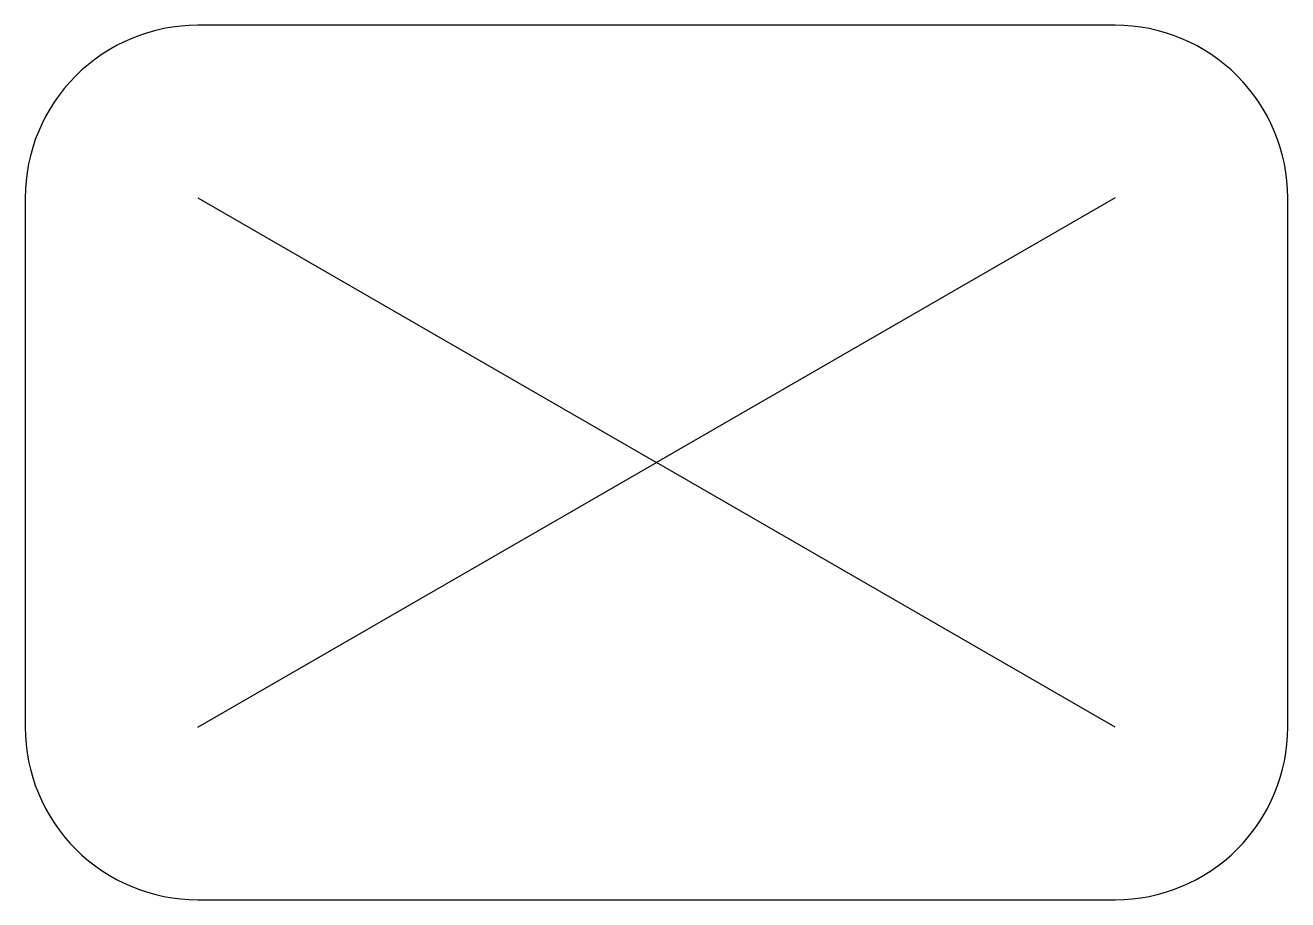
# Model space of a CAD drawing. Header units: millimetres. Extents: x -10148.49 to -10146.88, y -210.04 to -208.92.
import ezdxf

# ---------------------------------------------------------------- set-up
doc = ezdxf.new("R2010")
doc.units = ezdxf.units.MM
doc.layers.add('Tub_água_reservatórios', color=3, linetype='Continuous')

msp = doc.modelspace()

# ---------------------------------------------------------------- linework, layer by layer
at = {"layer": 'Tub_água_reservatórios', "color": 2}
for p in [(-10148.2651, -209.1443), (-10147.0951, -209.1443), (-10148.2651, -209.8193), (-10147.0951, -209.8193)]:
    msp.add_line(p, (-10147.6801, -209.4818), dxfattribs=at)
at = {"layer": 'Tub_água_reservatórios'}
msp.add_lwpolyline([(-10147.0951, -210.0393, 0.414214), (-10146.8751, -209.8193), (-10146.8751, -209.1443, 0.414214), (-10147.0951, -208.9243), (-10148.2651, -208.9243, 0.414214), (-10148.4851, -209.1443), (-10148.4851, -209.8193, 0.414214), (-10148.2651, -210.0393)], format="xyb", close=True, dxfattribs=at)

doc.saveas('drawing.dxf')
